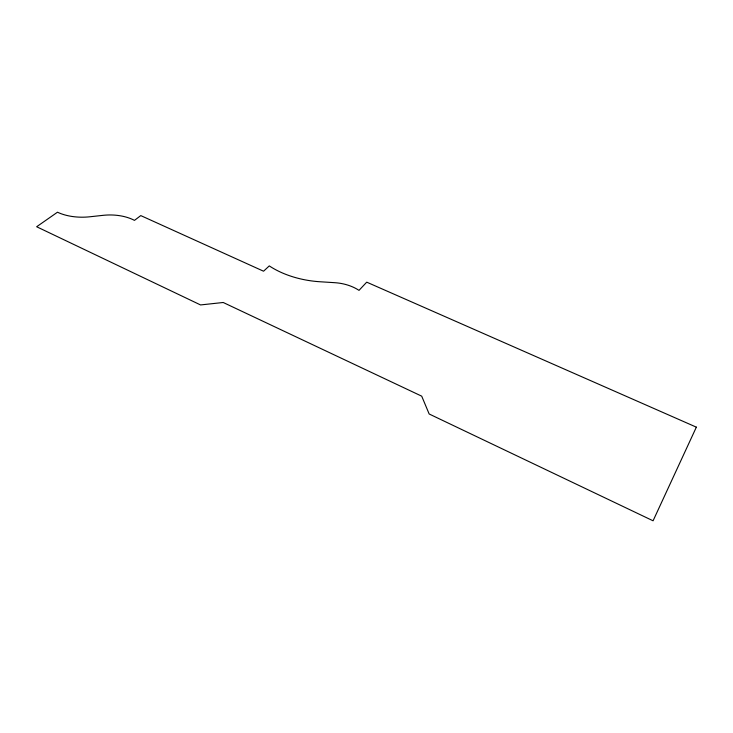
<?xml version="1.0" encoding="UTF-8"?>
<svg xmlns="http://www.w3.org/2000/svg" width="733" height="733" viewBox="0 0 733 733"><rect width="100%" height="100%" fill="white"/><g stroke="black" fill="none" stroke-linecap="round" stroke-linejoin="round"><path stroke-width="1.1" d="M696.35 427.156L653.076 520.797L429.162 413.989L421.713 396.168L223.217 302.491L200.549 304.937L36.65 226.744L57.476 212.203A41.048 23.364 -3.3 0 0 89.893 216.776L103.014 215.346A39.426 23.74 -3.4 0 1 134.478 220.376L140.773 215.594L263.559 271.21L269.277 265.905A74.106 45.354 4.9 0 0 320.119 281.765L334.779 282.691A36.833 24.372 5.6 0 1 359.014 290.36L366.72 282.159L696.35 427.156"/></g></svg>
